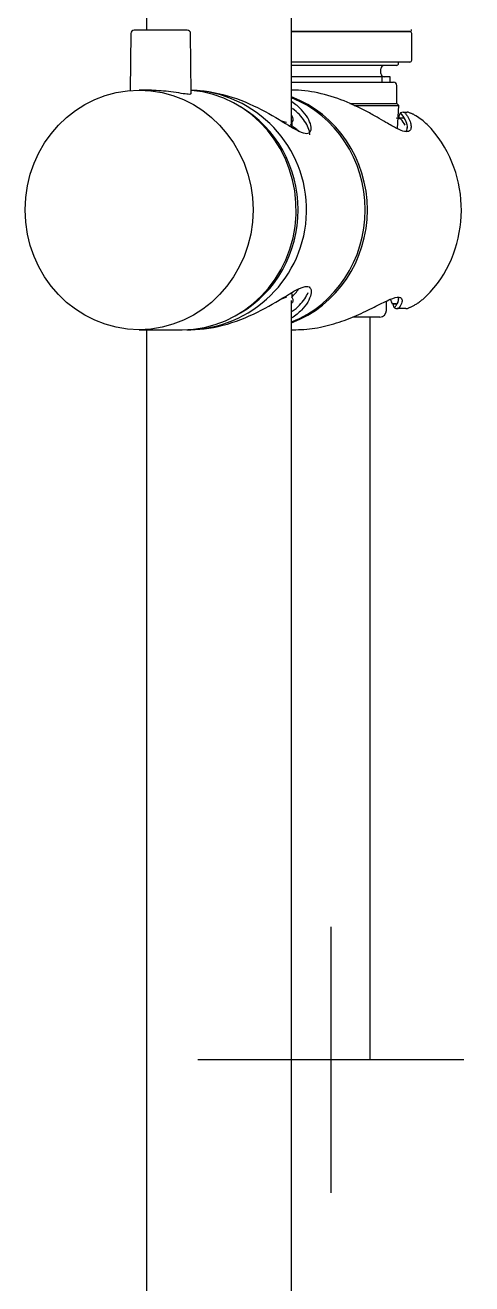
# Model space of a CAD drawing. Header units: millimetres. Extents: x -60 to 7633, y -2614 to 2146.
# Drawn here: x 5831.5 to 5898.6, y 1292.6 to 1481.7 of the extents above; entities that cross this region are included whole.
import ezdxf
from ezdxf.lldxf.tags import DXFTag

# ---------------------------------------------------------------- set-up
doc = ezdxf.new("R2010")
doc.units = ezdxf.units.MM
doc.layers.get('0').update_dxf_attribs({"color": 250})
tags = doc.linetypes.add('CENTER2', pattern=[28.575, 19.05, -3.175, 3.175, -3.175]).pattern_tags.tags
tags[10:11] = [DXFTag(74, 4), DXFTag(75, 0), DXFTag(340, '0'), DXFTag(46, 0.0), DXFTag(50, 0.0), DXFTag(44, 0.0), DXFTag(45, 0.0)]
tags[8:9] = [DXFTag(74, 4), DXFTag(75, 0), DXFTag(340, '0'), DXFTag(46, 0.0), DXFTag(50, 0.0), DXFTag(44, 0.0), DXFTag(45, 0.0)]
tags[6:7] = [DXFTag(74, 4), DXFTag(75, 0), DXFTag(340, '0'), DXFTag(46, 0.0), DXFTag(50, 0.0), DXFTag(44, 0.0), DXFTag(45, 0.0)]
tags[4:5] = [DXFTag(74, 4), DXFTag(75, 0), DXFTag(340, '0'), DXFTag(46, 0.0), DXFTag(50, 0.0), DXFTag(44, 0.0), DXFTag(45, 0.0)]

msp = doc.modelspace()

# ---------------------------------------------------------------- linework, layer by layer
at = {"linetype": 'Continuous'}
for p, q in [((5849.69, 1892.04), (5849.69, 1480.99)), ((5871.49, 1466.56), (5871.49, 1892.04)), ((5855.83, 1480.99), (5847.83, 1480.99)), ((5847.33, 1480.5), (5847.25, 1471.94)), ((5856.41, 1471.46), (5856.33, 1480.5)), ((5889.23, 1480.79), (5871.42, 1480.79)), ((5871.49, 1480.79), (5889.26, 1480.79)), ((5889.56, 1476.49), (5889.56, 1480.49)), ((5889.26, 1476.19), (5871.49, 1476.19)), ((5887.26, 1475.69), (5871.49, 1475.69)), ((5884.91, 1474.49), (5884.91, 1475.19)), ((5887.56, 1475.99), (5887.56, 1476.19)), ((5886.29, 1473.99), (5871.49, 1473.99)), ((5885.12, 1473.19), (5885.12, 1473.99)), ((5886.29, 1473.19), (5886.29, 1473.99)), ((5850.43, 1471.99), (5848.58, 1471.99)), ((5871.49, 1473.19), (5886.81, 1473.19)), ((5871.57, 1471.99), (5871.49, 1471.99)), ((5887.31, 1469.99), (5887.31, 1472.69)), ((5880.25, 1469.99), (5887.31, 1469.99)), ((5880.88, 1469.69), (5887.61, 1469.69)), ((5887.61, 1469.69), (5887.31, 1469.99)), ((5887.43, 1466.21), (5887.61, 1469.69)), ((5888.32, 1467.76), (5887.51, 1467.76)), ((5888.24, 1468.66), (5888.88, 1468.66)), ((5871.51, 1467.15), (5871.51, 1466.54)), ((5888.82, 1466.35), (5888.74, 1465.77)), ((5871.51, 1441.44), (5871.51, 1440.83)), ((5871.49, 919.49), (5871.49, 1440.4)), ((5885.76, 1438.89), (5885.76, 1440.28)), ((5886.66, 1439.86), (5887.31, 1439.86)), ((5887.15, 1439.89), (5887.38, 1439.89)), ((5884.76, 1437.89), (5880.7, 1437.89)), ((5883.31, 1326.28), (5883.31, 1437.89)), ((5888.67, 1439.16), (5887.36, 1439.16)), ((5848.58, 1435.99), (5855.07, 1435.99)), ((5849.69, 1435.99), (5849.69, 919.49)), ((5855.74, 1435.99), (5856.34, 1435.99)), ((5871.49, 1435.99), (5872.14, 1435.99)), ((5883.31, 1326.28), (5871.49, 1326.28)), ((5871.49, 1325.49), (5871.5, 1325.49))]:
    msp.add_line(p, q, dxfattribs=at)
at = {"linetype": 'CENTER2'}
for p, q in [((5877.4, 1346.28), (5877.4, 1306.28)), ((5897.4, 1326.28), (5857.4, 1326.28))]:
    msp.add_line(p, q, dxfattribs=at)
at = {"linetype": 'Continuous'}
for centre, radius, start, end in [((5847.83, 1480.49), 0.5, 90, 179.5), ((5855.83, 1480.49), 0.5, 0.5, 90), ((5889.23, 1481.09), 0.3, 270, 2.1103), ((5889.26, 1480.49), 0.3, 0, 90), ((5885.41, 1475.19), 0.5, 90, 180), ((5887.26, 1475.99), 0.3, 270, 0), ((5889.26, 1476.49), 0.3, 270, 0), ((5885.41, 1474.49), 0.5, 180, 270), ((5886.81, 1472.69), 0.5, 0, 90), ((5887.12, 1465.22), 2.54, 71.8321, 87.4146), ((5888.57, 1467.88), 0.975, 135.4798, 180.8201), ((-7015.36, 1835.32), 12908.19, 358.368257, 358.368754), ((5888.26, 1467.84), 0.818, 91.2442, 118.0063), ((5883.4, 1463.7), 5.98, 30.5804, 40.9851), ((5888.26, 1468.24), 0.423, 39.2589, 92.7918), ((5885.55, 1465.86), 3.45, 14.8891, 30.8199), ((5891.42, 1442.2), 5.34, 197.9927, 206.0138), ((5887.81, 1439.88), 1.05, 181.6787, 215.8054), ((5887.37, 1439.95), 0.788, 239.0059, 268.6599), ((5887.38, 1439.52), 0.36, 265.9564, 323.9821), ((5884.76, 1438.89), 1, 270, 0)]:
    msp.add_arc(centre, radius, start, end, dxfattribs=at)
msp.add_ellipse((5848.58, 1453.99), major_axis=(0, 18), ratio=0.951057, dxfattribs=at)
for centre, major_axis, ratio, start_param, end_param in [((5855.07, 1453.99), (0, -18), 0.951057, 0, 3.063569), ((5855.74, 1453.99), (0, 18), 1, 3.141593, 6.245974), ((5865.77, 1453.99), (0, -18), 0.951057, 0.340929, 2.800663), ((5865.44, 1453.99), (0, -18), 0.951057, 0.361114, 2.780479), ((5855.65, 1453.99), (0, -17.7), 0.951057, 0.507891, 2.633702), ((5888.88, 1467.86), (0, -0.8), 0.951057, 2.50886, 3.141593), ((5862.95, 1453.99), (0, 15.26), 1, -0.685288, -0.576846), ((5879.89, 1453.99), (0, -18), 0.951057, 0.812214, 2.316525), ((5862.95, 1453.99), (0, -17.2), 0.772645, 0.699909, 0.813565), ((5888.67, 1439.96), (0, 0.8), 1, 3.141593, 3.734806)]:
    msp.add_ellipse(centre, major_axis=major_axis, ratio=ratio, start_param=start_param, end_param=end_param, dxfattribs=at)
for points, knots in [([(5850.42, 1471.99), (5851.37, 1471.99), (5852.41, 1471.9), (5854.47, 1471.63), (5855.43, 1471.45), (5856.25, 1471.38), (5856.41, 1471.41), (5856.41, 1471.46)], [0.0213695, 0.0213695, 0.0213695, 0.0213695, 0.125, 0.125, 0.25, 0.25, 0.3214518, 0.3214518, 0.3214518, 0.3214518]), ([(5856.32, 1471.99), (5858.12, 1471.99), (5860.04, 1471.67), (5863.67, 1470.61), (5865.4, 1469.86), (5868.48, 1468.27), (5869.85, 1467.41), (5871.6, 1466.36), (5872.14, 1466.05), (5873.07, 1465.62), (5873.46, 1465.49), (5874.05, 1465.49), (5874.25, 1465.61), (5874.46, 1466.04), (5874.47, 1466.34), (5874.23, 1467.4), (5873.76, 1468.24), (5872.57, 1469.46), (5872.09, 1469.86), (5871.53, 1470.22)], [0.5005425, 0.5005425, 0.5005425, 0.5005425, 0.5625, 0.5625, 0.625, 0.625, 0.6875, 0.6875, 0.71875, 0.71875, 0.75, 0.75, 0.78125, 0.78125, 0.8125, 0.8125, 0.875, 0.875, 0.9074398, 0.9074398, 0.9074398, 0.9074398]), ([(5888.59, 1468.51), (5888.69, 1468.36), (5888.9, 1468.08), (5889.13, 1467.66), (5889.31, 1467.27), (5889.45, 1466.77), (5889.48, 1466.24), (5889.22, 1465.77), (5888.55, 1465.68), (5887.34, 1466.16), (5885.89, 1467), (5884.34, 1467.92), (5882.33, 1469.04), (5879.43, 1470.44), (5875.53, 1471.68), (5872.83, 1471.99), (5871.57, 1471.99)], [0.0000015, 0.0000015, 0.0000015, 0.0000015, 0.0162476, 0.0320525, 0.0474715, 0.0625657, 0.0946798, 0.1248943, 0.1644337, 0.2049792, 0.249329, 0.2799295, 0.3117884, 0.3745399, 0.4389573, 0.500237, 0.500237, 0.500237, 0.500237]), ([(5871.51, 1467.15), (5871.75, 1467.26), (5871.8, 1467.54), (5871.63, 1467.98), (5871.59, 1468.07), (5871.53, 1468.17)], [0, 0, 0, 0, 0.125, 0.125, 0.156904, 0.156904, 0.156904, 0.156904]), ([(5874.24, 1465.28), (5874.24, 1465.32), (5874.24, 1465.35), (5874.2, 1465.94), (5873.93, 1466.65), (5873.03, 1467.99), (5872.41, 1468.64), (5871.63, 1469.21)], [0.5584716, 0.5584716, 0.5584716, 0.5584716, 0.5625, 0.5625, 0.625, 0.625, 0.6826238, 0.6826238, 0.6826238, 0.6826238]), ([(5888.92, 1466.25), (5888.93, 1466.45), (5888.87, 1466.86), (5888.56, 1467.67), (5888.14, 1468.22), (5887.88, 1468.56)], [0.9061676, 0.9061676, 0.9061676, 0.9061676, 0.93730207, 0.96153236, 0.99987099, 0.99987099, 0.99987099, 0.99987099]), ([(5892.46, 1466.2), (5892.22, 1466.48), (5891.96, 1466.74), (5891.41, 1467.24), (5891.12, 1467.48), (5890.54, 1467.9), (5890.24, 1468.1), (5889.83, 1468.32), (5889.7, 1468.39), (5889.54, 1468.46), (5889.49, 1468.48), (5889.4, 1468.5), (5889.36, 1468.51), (5889.33, 1468.51)], [0, 0, 0, 0, 0.25, 0.25, 0.5, 0.5, 0.75, 0.75, 0.875, 0.875, 0.9375, 0.9375, 1, 1, 1, 1]), ([(5888.73, 1465.73), (5888.74, 1465.74), (5888.78, 1465.79), (5888.82, 1465.85), (5888.85, 1465.9)], [0.87192164, 0.87192164, 0.87192164, 0.87192164, 0.87467368, 0.88544114, 0.88544114, 0.88544114, 0.88544114]), ([(5856.32, 1435.99), (5858.12, 1435.99), (5860.04, 1436.31), (5863.67, 1437.37), (5865.4, 1438.12), (5868.48, 1439.72), (5869.85, 1440.57), (5871.6, 1441.62), (5872.14, 1441.93), (5873.07, 1442.37), (5873.46, 1442.49), (5874.05, 1442.5), (5874.25, 1442.37), (5874.46, 1441.94), (5874.47, 1441.64), (5874.23, 1440.58), (5873.76, 1439.74), (5872.57, 1438.52), (5872.09, 1438.12), (5871.53, 1437.76)], [0.5005425, 0.5005425, 0.5005425, 0.5005425, 0.5625, 0.5625, 0.625, 0.625, 0.6875, 0.6875, 0.71875, 0.71875, 0.75, 0.75, 0.78125, 0.78125, 0.8125, 0.8125, 0.875, 0.875, 0.9074398, 0.9074398, 0.9074398, 0.9074398]), ([(5871.6, 1438.75), (5872.41, 1439.33), (5873.02, 1439.98), (5873.68, 1440.96), (5873.85, 1441.27), (5873.98, 1441.57)], [0.31614273, 0.31614273, 0.31614273, 0.31614273, 0.375, 0.375, 0.40316345, 0.40316345, 0.40316345, 0.40316345]), ([(5889.11, 1439.31), (5889.14, 1439.31), (5889.18, 1439.31), (5889.27, 1439.34), (5889.32, 1439.36), (5889.49, 1439.43), (5889.62, 1439.49), (5889.9, 1439.64), (5890.05, 1439.73), (5890.35, 1439.92), (5890.5, 1440.02), (5890.79, 1440.23), (5890.94, 1440.34), (5891.23, 1440.58), (5891.38, 1440.7), (5891.8, 1441.07), (5892.07, 1441.33), (5892.31, 1441.61)], [0, 0, 0, 0, 0.0625, 0.0625, 0.125, 0.125, 0.25, 0.25, 0.375, 0.375, 0.5, 0.5, 0.625, 0.625, 0.75, 0.75, 1, 1, 1, 1]), ([(5871.65, 1440.06), (5871.66, 1440.07), (5871.66, 1440.08), (5871.8, 1440.44), (5871.76, 1440.72), (5871.51, 1440.83)], [0.870593, 0.870593, 0.870593, 0.870593, 0.875, 0.875, 1, 1, 1, 1]), ([(5872.14, 1435.99), (5873.21, 1435.99), (5875.43, 1436.2), (5878.69, 1437.07), (5881.18, 1438.07), (5882.97, 1438.92), (5884.64, 1439.75), (5886.39, 1440.65), (5887.61, 1440.97), (5888.09, 1440.7), (5888.14, 1440.13), (5887.83, 1439.59), (5887.67, 1439.31)], [0.5001883, 0.5001883, 0.5001883, 0.5001883, 0.5628867, 0.6257893, 0.688563, 0.7203035, 0.7512412, 0.816119, 0.8751413, 0.9143881, 0.9553503, 0.9999995, 0.9999995, 0.9999995, 0.9999995]), ([(5887.15, 1439.89), (5887.1, 1439.89), (5887.05, 1439.89), (5886.96, 1439.88), (5886.91, 1439.88), (5886.79, 1439.87), (5886.7, 1439.86), (5886.62, 1439.86)], [0, 0, 0, 0, 0.25, 0.25, 0.5, 0.5, 1, 1, 1, 1]), ([(5886.96, 1439.27), (5887.06, 1439.4), (5887.23, 1439.63), (5887.4, 1439.95), (5887.51, 1440.21), (5887.56, 1440.41), (5887.57, 1440.52), (5887.58, 1440.56)], [0.00000264, 0.00000264, 0.00000264, 0.00000264, 0.01871081, 0.03543076, 0.05015713, 0.06289082, 0.07154033, 0.07154033, 0.07154033, 0.07154033]), ([(5887.38, 1439.89), (5887.47, 1440.07), (5887.53, 1440.23), (5887.58, 1440.45), (5887.59, 1440.53), (5887.59, 1440.66), (5887.58, 1440.72), (5887.56, 1440.77)], [0, 0, 0, 0, 0.5, 0.5, 0.75, 0.75, 1, 1, 1, 1])]:
    msp.add_open_spline(points, degree=3, knots=knots, dxfattribs=at)
for points in [[(5869.72, 1467.49), (5870.11, 1467.33), (5870.45, 1467.21), (5870.74, 1467.15)], [(5870.74, 1440.83), (5870.44, 1440.77), (5870.09, 1440.64), (5869.68, 1440.48)], [(5887.56, 1440.77), (5887.55, 1440.8), (5887.54, 1440.84), (5887.52, 1440.87)]]:
    msp.add_open_spline(points, degree=3, dxfattribs=at)

doc.saveas('drawing.dxf')
